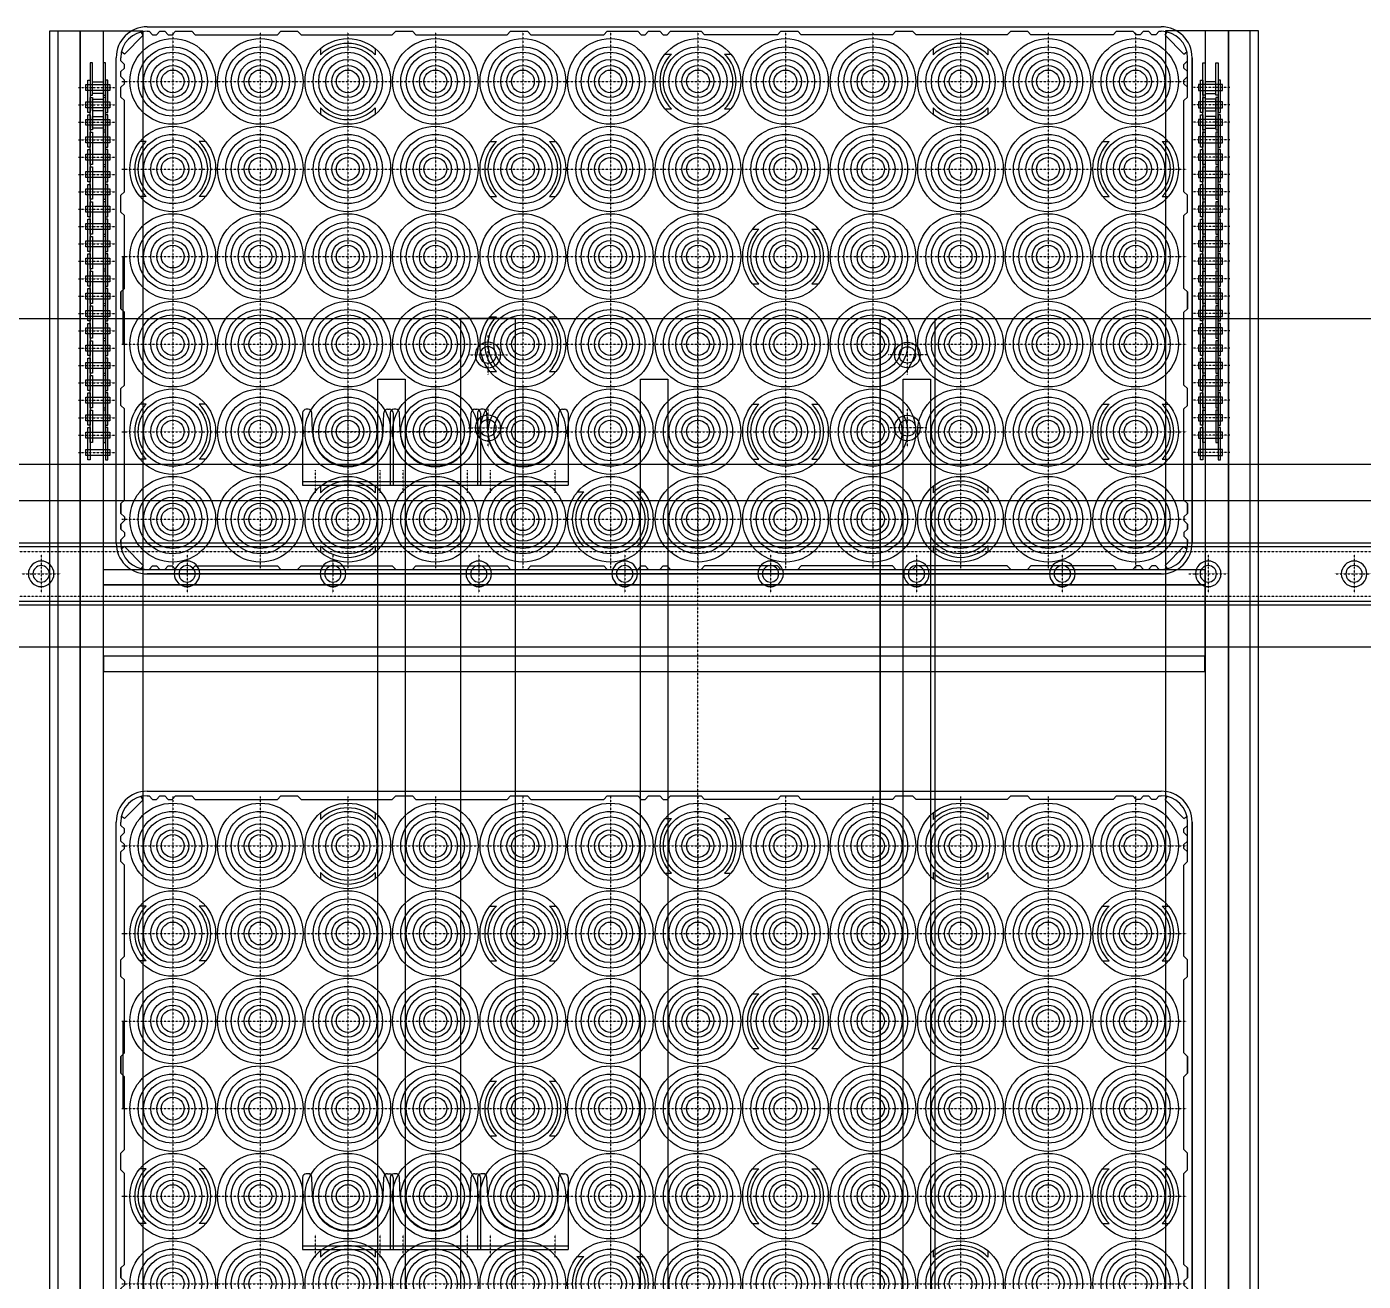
# Model space of a CAD drawing. Header units: inches. Extents: x 185496 to 352137, y 107182 to 179410.
# Drawn here: x 233149 to 233882, y 162472 to 163160 of the extents above; entities that cross this region are included whole.
import ezdxf

# ---------------------------------------------------------------- set-up
doc = ezdxf.new("R2010")
doc.units = ezdxf.units.IN
doc.header["$MEASUREMENT"] = 0
doc.linetypes.add('Ax-B-comp-B1-$0$TRAZOS', pattern=[0.75, 0.5, -0.25])
doc.linetypes.add('CENTER', pattern=[2, 1.25, -0.25, 0.25, -0.25])

# ---------------------------------------------------------------- blocks, each defined once
blk = doc.blocks.new('*U35')
at = {"color": 1, "linetype": 'CENTER', "ltscale": 0.01}
for p, q in [((0, 27.08), (0, -27.08)), ((-27.91, 0), (27.91, 0))]:
    blk.add_line(p, q, dxfattribs=at)
at = {"lineweight": 30}
for radius in [23.47, 18.96, 15.98, 12.1, 8.76, 6.26]:
    blk.add_circle((0, 0), radius, dxfattribs=at)
blk = doc.blocks.new('*U36')
at = {"color": 0, "linetype": 'ByBlock', "lineweight": -2, "transparency": 16777216}
for p in [(0, 240), (48, 240), (96, 240), (144, 240), (192, 240), (240, 240), (288, 240), (336, 240), (384, 240), (432, 240), (480, 240), (528, 240), (0, 192), (48, 192), (96, 192), (144, 192), (192, 192), (240, 192), (288, 192), (336, 192), (384, 192), (432, 192), (480, 192), (528, 192), (0, 144), (48, 144), (96, 144), (144, 144), (192, 144), (240, 144), (288, 144), (336, 144), (384, 144), (432, 144), (480, 144), (528, 144), (0, 96), (48, 96), (96, 96), (144, 96), (192, 96), (240, 96), (288, 96), (336, 96), (384, 96), (432, 96), (480, 96), (528, 96), (0, 48), (48, 48), (96, 48), (144, 48), (192, 48), (240, 48), (288, 48), (336, 48), (384, 48), (432, 48), (480, 48), (528, 48), (0, 0), (48, 0), (96, 0), (144, 0), (192, 0), (240, 0), (288, 0), (336, 0), (384, 0), (432, 0), (480, 0), (528, 0)]:
    blk.add_blockref('*U35', p, dxfattribs=at)
blk = doc.blocks.new('*U33')
at = {"color": 1, "linetype": 'CENTER', "ltscale": 0.01}
for p, q in [((0, 31.05), (0, -31.05)), ((-24.55, 6.73), (24.55, 6.73))]:
    blk.add_line(p, q, dxfattribs=at)
at = {"lineweight": 30}
for p, q in [((-24.8, 17), (-24.8, -22.55)), ((-21.72, 19), (-22.8, 19)), ((-19.29, 6.73), (-19.72, 17.08)), ((19.29, 6.73), (19.72, 17.08)), ((21.72, 19), (22.8, 19)), ((24.8, 17), (24.8, -22.55)), ((-24.8, -20.55), (24.8, -20.55)), ((-24.8, -22.55), (24.8, -22.55))]:
    blk.add_line(p, q, dxfattribs=at)
at = {"color": 1, "linetype": 'CENTER', "ltscale": 0.005}
for p, q in [((-17.68, -26.75), (-17.68, -14.36)), ((17.68, -26.75), (17.68, -14.36))]:
    blk.add_line(p, q, dxfattribs=at)
at = {"lineweight": 30}
for centre, radius, start, end in [((-22.8, 17), 2, 90, 180), ((-21.72, 17), 2, 2.38829, 90), ((21.72, 17), 2, 90, 177.61171), ((22.8, 17), 2, 360, 90), ((0, 6.73), 19.29, 180, 0)]:
    blk.add_arc(centre, radius, start, end, dxfattribs=at)
blk = doc.blocks.new('*U34')
at = {"color": 0, "linetype": 'ByBlock', "lineweight": -2, "transparency": 16777216}
for p in [(0, 0), (48, 0), (96, 0)]:
    blk.add_blockref('*U33', p, dxfattribs=at)
blk = doc.blocks.new('TGHGFHR')
at = {"lineweight": 30}
for p, q in [((38664.76, 23377.4), (38654.49, 23367.09)), ((38664.76, 23377.4), (38663.73, 23379.2)), ((39225.2, 23377.4), (39226.22, 23379.2)), ((39225.2, 23377.4), (39235.47, 23367.09)), ((38654.49, 23367.09), (38652.83, 23368.26)), ((39235.47, 23367.09), (39237.13, 23368.26)), ((39237.48, 23348.85), (39237.48, 23363.33)), ((38654.49, 23097.03), (38652.83, 23095.86)), ((38664.76, 23086.73), (38654.49, 23097.03)), ((39225.2, 23086.73), (39235.47, 23097.03)), ((39235.47, 23097.03), (39237.13, 23095.86)), ((38664.76, 23086.73), (38663.73, 23084.92)), ((38941.88, 23084.56), (38948.07, 23084.56)), ((39225.2, 23086.73), (39226.22, 23084.92))]:
    blk.add_line(p, q, dxfattribs=at)
for p, q in [((38941.88, 23379.56), (38948.07, 23379.56)), ((38653.53, 23256.06), (38653.53, 23208.06)), ((38652.48, 23236.67), (38652.48, 23227.46)), ((39237.48, 23236.67), (39237.48, 23227.46))]:
    blk.add_line(p, q)
at = {"color": 4, "lineweight": 30}
for p, q in [((38761.98, 23370.11), (38761.98, 23366.6)), ((38791.98, 23370.11), (38791.98, 23366.6)), ((38950.93, 23367.06), (38954.44, 23367.06)), ((38983.52, 23367.06), (38987.03, 23367.06)), ((39097.98, 23370.11), (39097.98, 23366.6)), ((39127.98, 23370.11), (39127.98, 23366.6)), ((38761.98, 23337.52), (38761.98, 23334.01)), ((38791.98, 23337.52), (38791.98, 23334.01)), ((38950.93, 23337.06), (38954.44, 23337.06)), ((38983.52, 23337.06), (38987.03, 23337.06)), ((39097.98, 23337.52), (39097.98, 23334.01)), ((39127.98, 23337.52), (39127.98, 23334.01)), ((38666.44, 23319.06), (38662.93, 23319.06)), ((38699.03, 23319.06), (38695.52, 23319.06)), ((38854.93, 23319.06), (38858.44, 23319.06)), ((38887.52, 23319.06), (38891.03, 23319.06)), ((39190.93, 23319.06), (39194.44, 23319.06)), ((39223.52, 23319.06), (39227.03, 23319.06)), ((38666.44, 23289.06), (38662.93, 23289.06)), ((38699.03, 23289.06), (38695.52, 23289.06)), ((38854.93, 23289.06), (38858.44, 23289.06)), ((38887.52, 23289.06), (38891.03, 23289.06)), ((39190.93, 23289.06), (39194.44, 23289.06)), ((39223.52, 23289.06), (39227.03, 23289.06)), ((38998.93, 23271.06), (39002.44, 23271.06)), ((39031.52, 23271.06), (39035.03, 23271.06)), ((38998.93, 23241.06), (39002.44, 23241.06)), ((39031.52, 23241.06), (39035.03, 23241.06)), ((38854.93, 23223.06), (38858.44, 23223.06)), ((38887.52, 23223.06), (38891.03, 23223.06)), ((38854.93, 23193.06), (38858.44, 23193.06)), ((38887.52, 23193.06), (38891.03, 23193.06)), ((38666.44, 23175.06), (38662.93, 23175.06)), ((38699.03, 23175.06), (38695.52, 23175.06)), ((38998.93, 23175.06), (39002.44, 23175.06)), ((39031.52, 23175.06), (39035.03, 23175.06)), ((39190.93, 23175.06), (39194.44, 23175.06)), ((39223.52, 23175.06), (39227.03, 23175.06)), ((38666.44, 23145.06), (38662.93, 23145.06)), ((38699.03, 23145.06), (38695.52, 23145.06)), ((38998.93, 23145.06), (39002.44, 23145.06)), ((39031.52, 23145.06), (39035.03, 23145.06)), ((39190.93, 23145.06), (39194.44, 23145.06)), ((39223.52, 23145.06), (39227.03, 23145.06)), ((38761.98, 23130.11), (38761.98, 23126.6)), ((38791.98, 23130.11), (38791.98, 23126.6)), ((38902.93, 23127.06), (38906.44, 23127.06)), ((38935.52, 23127.06), (38939.03, 23127.06)), ((39097.98, 23130.11), (39097.98, 23126.6)), ((39127.98, 23130.11), (39127.98, 23126.6)), ((38761.98, 23097.52), (38761.98, 23094.01)), ((38791.98, 23097.52), (38791.98, 23094.01)), ((38902.93, 23097.06), (38906.44, 23097.06)), ((38935.52, 23097.06), (38939.03, 23097.06)), ((39097.98, 23097.52), (39097.98, 23094.01)), ((39127.98, 23097.52), (39127.98, 23094.01))]:
    blk.add_line(p, q, dxfattribs=at)
at = {"lineweight": 30}
for points in [[(38666.94, 23382.06), (39223.01, 23382.06)], [(38666.94, 23379.56), (38668.02, 23379.56)], [(38668.02, 23379.56), (38669.91, 23377.56), (38671.99, 23377.56), (38673.89, 23379.56)], [(38673.89, 23379.56), (38676.63, 23379.56)], [(38676.63, 23379.56), (38678.52, 23377.56), (38680.6, 23377.56), (38682.5, 23379.56)], [(38682.5, 23379.56), (38691.45, 23379.56)], [(38691.45, 23379.56), (38693.34, 23377.56), (38738.34, 23377.56), (38740.24, 23379.56)], [(38740.24, 23379.56), (38749.45, 23379.56)], [(38749.45, 23379.56), (38751.34, 23377.56), (38801.34, 23377.56), (38803.24, 23379.56)], [(38803.24, 23379.56), (38812.45, 23379.56)], [(38812.45, 23379.56), (38814.34, 23377.56), (38864.34, 23377.56), (38866.24, 23379.56)], [(38866.24, 23379.56), (38875.45, 23379.56)], [(38875.45, 23379.56), (38877.34, 23377.56), (38917.34, 23377.56), (38919.24, 23379.56)], [(38919.24, 23379.56), (38936.01, 23379.56)], [(38936.01, 23379.56), (38937.91, 23377.56), (38939.99, 23377.56), (38941.88, 23379.56)], [(38941.88, 23379.56), (38948.07, 23379.56)], [(38948.07, 23379.56), (38949.97, 23377.56), (38952.04, 23377.56), (38953.94, 23379.56)], [(38953.94, 23379.56), (38970.71, 23379.56)], [(39014.5, 23379.56), (39012.61, 23377.56), (38972.61, 23377.56), (38970.71, 23379.56)], [(39014.5, 23379.56), (39023.71, 23379.56)], [(39077.5, 23379.56), (39075.61, 23377.56), (39025.61, 23377.56), (39023.71, 23379.56)], [(39077.5, 23379.56), (39086.71, 23379.56)], [(39140.5, 23379.56), (39138.61, 23377.56), (39088.61, 23377.56), (39086.71, 23379.56)], [(39140.5, 23379.56), (39149.71, 23379.56)], [(39198.5, 23379.56), (39196.61, 23377.56), (39151.61, 23377.56), (39149.71, 23379.56)], [(39198.5, 23379.56), (39207.45, 23379.56)], [(39213.32, 23379.56), (39211.43, 23377.56), (39209.35, 23377.56), (39207.45, 23379.56)], [(39213.32, 23379.56), (39216.07, 23379.56)], [(39221.93, 23379.56), (39220.04, 23377.56), (39217.96, 23377.56), (39216.07, 23379.56)], [(39221.93, 23379.56), (39223.01, 23379.56)], [(38649.98, 23099.03), (38649.98, 23365.09)], [(38652.48, 23363.33), (38652.48, 23365.09)], [(38652.48, 23357.46), (38654.48, 23359.35), (38654.48, 23361.43), (38652.48, 23363.33)], [(39237.48, 23357.46), (39235.48, 23359.35), (39235.48, 23361.43), (39237.48, 23363.33)], [(39237.48, 23363.33), (39237.48, 23365.09)], [(39239.98, 23365.09), (39239.98, 23099.03)], [(39239.98, 23099.03), (39239.98, 23365.09)], [(38652.48, 23354.72), (38652.48, 23357.46)], [(38652.48, 23354.72), (38652.48, 23357.46)], [(38652.48, 23348.85), (38654.48, 23350.74), (38654.48, 23352.82), (38652.48, 23354.72)], [(39237.48, 23348.85), (39235.48, 23350.74), (39235.48, 23352.82), (39237.48, 23354.72)], [(39237.48, 23354.72), (39237.48, 23357.46)], [(39237.48, 23354.72), (39237.48, 23357.46)], [(38652.48, 23343.46), (38652.48, 23348.85)], [(38652.48, 23347.77), (38652.48, 23348.85)], [(39237.48, 23343.46), (39237.48, 23348.85)], [(39237.48, 23347.77), (39237.48, 23348.85)], [(38652.48, 23289.67), (38654.48, 23291.56), (38654.48, 23341.56), (38652.48, 23343.46)], [(39237.48, 23289.67), (39235.48, 23291.56), (39235.48, 23341.56), (39237.48, 23343.46)], [(38652.48, 23280.46), (38652.48, 23289.67)], [(39237.48, 23280.46), (39237.48, 23289.67)], [(38652.48, 23236.67), (38654.48, 23238.56), (38654.48, 23278.56), (38652.48, 23280.46)], [(39237.48, 23236.67), (39235.48, 23238.56), (39235.48, 23278.56), (39237.48, 23280.46)], [(38652.48, 23227.46), (38652.48, 23236.67)], [(39237.48, 23227.46), (39237.48, 23236.67)], [(38652.48, 23183.67), (38654.48, 23185.56), (38654.48, 23225.56), (38652.48, 23227.46)], [(39237.48, 23183.67), (39235.48, 23185.56), (39235.48, 23225.56), (39237.48, 23227.46)], [(38652.48, 23174.46), (38652.48, 23183.67)], [(39237.48, 23174.46), (39237.48, 23183.67)], [(38652.48, 23120.67), (38654.48, 23122.56), (38654.48, 23172.56), (38652.48, 23174.46)], [(39237.48, 23120.67), (39235.48, 23122.56), (39235.48, 23172.56), (39237.48, 23174.46)], [(38652.48, 23115.28), (38652.48, 23120.67)], [(38652.48, 23120.67), (38652.48, 23115.28)], [(39237.48, 23115.28), (39237.48, 23120.67)], [(39237.48, 23120.67), (39237.48, 23115.28)], [(38652.48, 23116.35), (38652.48, 23115.28)], [(38652.48, 23115.28), (38654.48, 23113.38), (38654.48, 23111.3), (38652.48, 23109.41)], [(39237.48, 23115.28), (39235.48, 23113.38), (39235.48, 23111.3), (39237.48, 23109.41)], [(39237.48, 23116.35), (39237.48, 23115.28)], [(38652.48, 23106.66), (38652.48, 23109.41)], [(38652.48, 23109.41), (38652.48, 23106.66)], [(38652.48, 23109.41), (38652.48, 23106.66)], [(38652.48, 23106.66), (38654.48, 23104.77), (38654.48, 23102.69), (38652.48, 23100.8)], [(39237.48, 23106.66), (39235.48, 23104.77), (39235.48, 23102.69), (39237.48, 23100.8)], [(39237.48, 23106.66), (39237.48, 23109.41)], [(39237.48, 23109.41), (39237.48, 23106.66)], [(39237.48, 23109.41), (39237.48, 23106.66)], [(38652.48, 23099.03), (38652.48, 23100.8)], [(38652.48, 23100.8), (38652.48, 23099.03)], [(39237.48, 23099.03), (39237.48, 23100.8)], [(39237.48, 23100.8), (39237.48, 23099.03)], [(38666.94, 23084.56), (38668.02, 23084.56)], [(39223.01, 23082.06), (38666.94, 23082.06)], [(38666.94, 23082.06), (39223.01, 23082.06)], [(38668.02, 23084.56), (38669.91, 23086.56), (38671.99, 23086.56), (38673.89, 23084.56)], [(38673.89, 23084.56), (38676.63, 23084.56)], [(38676.63, 23084.56), (38678.52, 23086.56), (38680.6, 23086.56), (38682.5, 23084.56)], [(38682.5, 23084.56), (38691.45, 23084.56)], [(38691.45, 23084.56), (38693.34, 23086.56), (38738.34, 23086.56), (38740.24, 23084.56)], [(38740.24, 23084.56), (38749.45, 23084.56)], [(38749.45, 23084.56), (38751.34, 23086.56), (38801.34, 23086.56), (38803.24, 23084.56)], [(38803.24, 23084.56), (38812.45, 23084.56)], [(38812.45, 23084.56), (38814.34, 23086.56), (38864.34, 23086.56), (38866.24, 23084.56)], [(38866.24, 23084.56), (38875.45, 23084.56)], [(38875.45, 23084.56), (38877.34, 23086.56), (38917.34, 23086.56), (38919.24, 23084.56)], [(38919.24, 23084.56), (38936.01, 23084.56)], [(38936.01, 23084.56), (38937.91, 23086.56), (38939.99, 23086.56), (38941.88, 23084.56)], [(38941.88, 23084.56), (38948.07, 23084.56)], [(38948.07, 23084.56), (38949.97, 23086.56), (38952.04, 23086.56), (38953.94, 23084.56)], [(38953.94, 23084.56), (38970.71, 23084.56)], [(39014.5, 23084.56), (39012.61, 23086.56), (38972.61, 23086.56), (38970.71, 23084.56)], [(39014.5, 23084.56), (39023.71, 23084.56)], [(39077.5, 23084.56), (39075.61, 23086.56), (39025.61, 23086.56), (39023.71, 23084.56)], [(39077.5, 23084.56), (39086.71, 23084.56)], [(39140.5, 23084.56), (39138.61, 23086.56), (39088.61, 23086.56), (39086.71, 23084.56)], [(39140.5, 23084.56), (39149.71, 23084.56)], [(39198.5, 23084.56), (39196.61, 23086.56), (39151.61, 23086.56), (39149.71, 23084.56)], [(39198.5, 23084.56), (39207.45, 23084.56)], [(39213.32, 23084.56), (39211.43, 23086.56), (39209.35, 23086.56), (39207.45, 23084.56)], [(39213.32, 23084.56), (39216.07, 23084.56)], [(39221.93, 23084.56), (39220.04, 23086.56), (39217.96, 23086.56), (39216.07, 23084.56)], [(39221.93, 23084.56), (39223.01, 23084.56)]]:
    blk.add_lwpolyline(points, dxfattribs=at)
for centre, radius, start, end in [((38666.94, 23365.09), 16.97, 90, 180), ((39223.01, 23365.09), 16.97, 0, 90), ((38666.94, 23365.09), 14.47, 90, 180), ((39223.01, 23365.09), 14.47, 0, 90), ((38666.94, 23099.03), 16.97, 180, 270), ((38666.94, 23099.03), 14.47, 180, 270), ((39223.01, 23099.03), 14.47, 270, 0), ((39223.01, 23099.03), 16.97, 270, 0)]:
    blk.add_arc(centre, radius, start, end, dxfattribs=at)
at = {"color": 4, "lineweight": 30}
for centre, start, end in [((38776.98, 23352.06), 44.1083, 135.8917), ((38968.98, 23352.06), 134.1083, 225.8917), ((38968.98, 23352.06), 314.1083, 45.8917), ((39112.98, 23352.06), 44.1083, 135.8917), ((38776.98, 23352.06), 224.1083, 315.8917), ((39112.98, 23352.06), 224.1083, 315.8917), ((38680.98, 23304.06), 134.1083, 225.8917), ((38680.98, 23304.06), 314.1083, 45.8917), ((38872.98, 23304.06), 134.1083, 225.8917), ((38872.98, 23304.06), 314.1083, 45.8917), ((39208.98, 23304.06), 134.1083, 225.8917), ((39208.98, 23304.06), 314.1083, 45.8917), ((39016.98, 23256.06), 134.1083, 225.8917), ((39016.98, 23256.06), 314.1083, 45.8917), ((38872.98, 23208.06), 134.1083, 225.8917), ((38872.98, 23208.06), 314.1083, 45.8917), ((38680.98, 23160.06), 134.1083, 225.8917), ((38680.98, 23160.06), 314.1083, 45.8917), ((39016.98, 23160.06), 134.1083, 225.8917), ((39016.98, 23160.06), 314.1083, 45.8917), ((39208.98, 23160.06), 134.1083, 225.8917), ((39208.98, 23160.06), 314.1083, 45.8917), ((38776.98, 23112.06), 44.1083, 135.8917), ((39112.98, 23112.06), 44.1083, 135.8917), ((38920.98, 23112.06), 134.1083, 225.8917), ((38920.98, 23112.06), 314.1083, 45.8917), ((38776.98, 23112.06), 224.1083, 315.8917), ((39112.98, 23112.06), 224.1083, 315.8917)]:
    blk.add_arc(centre, 20.89, start, end, dxfattribs=at)
for name, p in [('*U36', (38680.98, 23112.06)), ('*U34', (38776.98, 23153.35))]:
    blk.add_blockref(name, p)
blk = doc.blocks.new('*U104')
at = {"rotation": 90}
blk.add_blockref('TGHGFHR', (23232.06, -38944.98), dxfattribs=at)
blk = doc.blocks.new('*U103')
at = {"color": 0, "linetype": 'ByBlock', "lineweight": -2, "transparency": 16777216}
for p in [(0, 0), (419.1, 0)]:
    blk.add_blockref('*U104', p, dxfattribs=at)
blk = doc.blocks.new('*U94')
for points in [[(-4.16, -4.1), (-4.16, 13.62), (-2.86, 13.62), (-2.86, -4.1)], [(4.16, -4.1), (4.16, 13.62), (2.86, 13.62), (2.86, -4.1)], [(-5.46, -13.62), (-5.46, 4.1), (-4.16, 4.1), (-4.16, -13.62)], [(5.46, -13.62), (5.46, 4.1), (4.16, 4.1), (4.16, -13.62)]]:
    blk.add_lwpolyline(points, close=True)
blk = doc.blocks.new('*U93')
at = {"color": 0, "linetype": 'ByBlock', "lineweight": -2, "transparency": 16777216}
for p in [(0, 0), (0, -19.05), (0, -38.1), (0, -57.15), (0, -76.2), (0, -95.25), (0, -114.3), (0, -133.35), (0, -152.4), (0, -171.45)]:
    blk.add_blockref('*U94', p, dxfattribs=at)
blk = doc.blocks.new('*U126')
at = {"color": 1, "linetype": 'CENTER', "ltscale": 0.005}
blk.add_line((-9.94, 0), (9.94, 0), dxfattribs=at)
blk.add_lwpolyline([(-5.94, -1.64), (-5.94, 1.64), (7.21, 1.64), (7.21, -1.64)], close=True)
blk = doc.blocks.new('*U125')
at = {"color": 0, "linetype": 'ByBlock', "lineweight": -2, "transparency": 16777216}
for p in [(0, 0), (0, -9.525), (0, -19.05), (0, -28.575), (0, -38.1), (0, -47.625), (0, -57.15), (0, -66.675), (0, -76.2), (0, -85.725), (0, -95.25), (0, -104.775), (0, -114.3), (0, -123.825), (0, -133.35), (0, -142.875), (0, -152.4), (0, -161.925), (0, -171.45), (0, -180.975)]:
    blk.add_blockref('*U126', p, dxfattribs=at)
blk = doc.blocks.new('*U124')
for points in [[(-301.92, 28), (301.92, 28), (301.92, 19.5), (-301.92, 19.5)], [(-301.92, 19.5), (301.92, 19.5), (301.92, -19.5), (-301.92, -19.5)], [(-301.92, -28), (301.92, -28), (301.92, -19.5), (-301.92, -19.5)]]:
    blk.add_lwpolyline(points, close=True)
blk = doc.blocks.new('*U123')
at = {"color": 0, "linetype": 'ByBlock', "lineweight": -2, "transparency": 16777216}
blk.add_blockref('*U124', (0, 0), dxfattribs=at)
blk = doc.blocks.new('*U122')
for points in [[(-4.16, -4.1), (-4.16, 13.62), (-2.86, 13.62), (-2.86, -4.1)], [(4.16, -4.1), (4.16, 13.62), (2.86, 13.62), (2.86, -4.1)], [(-5.46, -13.62), (-5.46, 4.1), (-4.16, 4.1), (-4.16, -13.62)], [(5.46, -13.62), (5.46, 4.1), (4.16, 4.1), (4.16, -13.62)]]:
    blk.add_lwpolyline(points, close=True)
blk = doc.blocks.new('*U121')
at = {"color": 0, "linetype": 'ByBlock', "lineweight": -2, "transparency": 16777216}
for p in [(0, 0), (0, -19.05), (0, -38.1), (0, -57.15), (0, -76.2), (0, -95.25), (0, -114.3), (0, -133.35), (0, -152.4), (0, -171.45)]:
    blk.add_blockref('*U122', p, dxfattribs=at)
blk = doc.blocks.new('*U120')
at = {"color": 1, "linetype": 'CENTER', "ltscale": 0.005}
blk.add_line((-9.94, 0), (9.94, 0), dxfattribs=at)
blk.add_lwpolyline([(-5.94, -1.64), (-5.94, 1.64), (7.21, 1.64), (7.21, -1.64)], close=True)
blk = doc.blocks.new('*U119')
at = {"color": 0, "linetype": 'ByBlock', "lineweight": -2, "transparency": 16777216}
for p in [(0, 0), (0, -9.525), (0, -19.05), (0, -28.575), (0, -38.1), (0, -47.625), (0, -57.15), (0, -66.675), (0, -76.2), (0, -85.725), (0, -95.25), (0, -104.775), (0, -114.3), (0, -123.825), (0, -133.35), (0, -142.875), (0, -152.4), (0, -161.925), (0, -171.45), (0, -180.975)]:
    blk.add_blockref('*U120', p, dxfattribs=at)
blk = doc.blocks.new('*U51')
at = {"color": 1, "linetype": 'CENTER', "ltscale": 0.01}
for p, q in [((0, 10.63), (0, -10.63)), ((10.63, 0), (-10.63, 0))]:
    blk.add_line(p, q, dxfattribs=at)
for radius in [7, 4.5]:
    blk.add_circle((0, 0), radius)
blk = doc.blocks.new('*U52')
at = {"color": 0, "linetype": 'ByBlock', "lineweight": -2, "transparency": 16777216}
for p in [(0, 0), (80, 0), (160, 0), (240, 0), (320, 0), (400, 0), (480, 0), (560, 0), (640, 0), (720, 0), (800, 0), (880, 0), (960, 0), (1040, 0), (1120, 0), (1200, 0), (1280, 0), (1360, 0), (1440, 0), (1520, 0)]:
    blk.add_blockref('*U51', p, dxfattribs=at)
blk = doc.blocks.new('*U57')
at = {"color": 1, "linetype": 'CENTER', "ltscale": 0.01}
for p, q in [((0, 10.63), (0, -10.63)), ((10.63, 0), (-10.63, 0))]:
    blk.add_line(p, q, dxfattribs=at)
for radius in [7, 4.5]:
    blk.add_circle((0, 0), radius)
blk = doc.blocks.new('*U58')
at = {"color": 0, "linetype": 'ByBlock', "lineweight": -2, "transparency": 16777216}
for p in [(0, 0), (40, 0)]:
    blk.add_blockref('*U57', p, dxfattribs=at)
blk = doc.blocks.new('*U59')
at = {"color": 1, "linetype": 'CENTER', "ltscale": 0.01}
for p, q in [((0, 10.63), (0, -10.63)), ((10.63, 0), (-10.63, 0))]:
    blk.add_line(p, q, dxfattribs=at)
for radius in [7, 4.5]:
    blk.add_circle((0, 0), radius)
blk = doc.blocks.new('*U60')
at = {"color": 0, "linetype": 'ByBlock', "lineweight": -2, "transparency": 16777216}
for p in [(0, 0), (40, 0)]:
    blk.add_blockref('*U59', p, dxfattribs=at)
blk = doc.blocks.new('FGBGFHGTR')
for p, q in [((53426.56, 18707.62), (53426.56, 16959.7)), ((53428.54, 18707.62), (53428.54, 16959.7)), ((53458.58, 18707.62), (53458.58, 16959.7)), ((53460.56, 18707.62), (53460.56, 16959.7))]:
    blk.add_line(p, q)
at = {"color": 3, "linetype": 'Ax-B-comp-B1-$0$TRAZOS', "ltscale": 0.005}
for p, q in [((53431.37, 18707.62), (53431.37, 16959.7)), ((53455.75, 18707.62), (53455.75, 16959.7))]:
    blk.add_line(p, q, dxfattribs=at)
at = {"color": 1, "linetype": 'CENTER', "ltscale": 0.05}
blk.add_line((52108.2, 17945.46), (53583.56, 17945.46), dxfattribs=at)
for points in [[(53583.56, 16824.7), (53503.56, 16824.7), (53503.56, 19066.22), (53583.56, 19066.22)], [(53403.56, 16959.7), (53483.56, 16959.7), (53483.56, 18931.22), (53403.56, 18931.22)], [(52108.2, 18045.46), (53583.56, 18045.46), (53583.56, 18075.46), (52108.2, 18075.46)], [(52108.2, 18045.46), (53583.56, 18045.46), (53583.56, 17845.46), (52108.2, 17845.46)], [(52108.2, 17845.46), (53583.56, 17845.46), (53583.56, 17815.46), (52108.2, 17815.46)]]:
    blk.add_lwpolyline(points, close=True)
at = {"xscale": -1, "rotation": 270}
blk.add_blockref('*U52', (53443.56, 17105.51), dxfattribs=at)
at = {"xscale": -1}
blk.add_blockref('*U58', (53563.56, 18060.46), dxfattribs=at)
at = {"rotation": 180}
blk.add_blockref('*U60', (53563.56, 17830.46), dxfattribs=at)
blk = doc.blocks.new('A$C692A75FB')
at = {"color": 1, "linetype": 'CENTER', "ltscale": 0.005}
for p, q in [((943.15, 3451.74), (963.04, 3451.74)), ((1574.48, 3451.74), (1554.59, 3451.74)), ((943.15, 3442.21), (963.04, 3442.21)), ((1574.48, 3442.21), (1554.59, 3442.21))]:
    blk.add_line(p, q, dxfattribs=at)
for points in [[(927.44, 6477.55), (927.44, 3411.08), (978.44, 3411.08), (978.44, 6477.55)], [(931.95, 6477.55), (931.95, 3411.08), (943.95, 3411.08), (943.95, 6477.55)], [(943.95, 6477.55), (943.95, 3411.08), (956.59, 3411.08), (956.59, 6477.55)], [(1590.19, 6477.55), (1590.19, 3411.08), (1539.19, 3411.08), (1539.19, 6477.55)], [(1573.68, 6477.55), (1573.68, 3411.08), (1561.03, 3411.08), (1561.03, 6477.55)], [(1585.68, 6477.55), (1585.68, 3411.08), (1573.68, 3411.08), (1573.68, 6477.55)]]:
    blk.add_lwpolyline(points)
for points in [[(1122.31, 3602.09), (1122.31, 6229.15), (1107.31, 6229.15), (1107.31, 3602.09)], [(1266.31, 3602.09), (1266.31, 6229.15), (1251.31, 6229.15), (1251.31, 3602.09)], [(1410.31, 3602.09), (1410.31, 6229.15), (1395.31, 6229.15), (1395.31, 3602.09)], [(950.87, 3464.44), (950.87, 3458.09), (956.59, 3458.09), (956.59, 3464.44)], [(1566.75, 3464.44), (1566.75, 3458.09), (1561.03, 3458.09), (1561.03, 3464.44)], [(947.16, 3453.38), (947.16, 3450.1), (960.31, 3450.1), (960.31, 3453.38)], [(948.27, 3455.84), (948.27, 3438.11), (949.57, 3438.11), (949.57, 3455.84)], [(950.87, 3454.91), (950.87, 3448.56), (956.59, 3448.56), (956.59, 3454.91)], [(959.19, 3455.84), (959.19, 3438.11), (957.89, 3438.11), (957.89, 3455.84)], [(1570.47, 3453.38), (1570.47, 3450.1), (1557.32, 3450.1), (1557.32, 3453.38)], [(1558.43, 3455.84), (1558.43, 3438.11), (1559.73, 3438.11), (1559.73, 3455.84)], [(1566.75, 3454.91), (1566.75, 3448.56), (1561.03, 3448.56), (1561.03, 3454.91)], [(1569.35, 3455.84), (1569.35, 3438.11), (1568.05, 3438.11), (1568.05, 3455.84)], [(950.87, 3446.31), (950.87, 3428.59), (949.57, 3428.59), (949.57, 3446.31)], [(950.87, 3445.39), (950.87, 3439.04), (956.59, 3439.04), (956.59, 3445.39)], [(957.89, 3446.31), (957.89, 3428.59), (956.59, 3428.59), (956.59, 3446.31)], [(1559.73, 3446.31), (1559.73, 3428.59), (1561.03, 3428.59), (1561.03, 3446.31)], [(1566.75, 3445.39), (1566.75, 3439.04), (1561.03, 3439.04), (1561.03, 3445.39)], [(1566.75, 3446.31), (1566.75, 3428.59), (1568.05, 3428.59), (1568.05, 3446.31)], [(947.16, 3443.85), (947.16, 3440.57), (960.31, 3440.57), (960.31, 3443.85)], [(1570.47, 3443.85), (1570.47, 3440.57), (1557.32, 3440.57), (1557.32, 3443.85)]]:
    blk.add_lwpolyline(points, close=True)
at = {"extrusion": (0, 0, -1), "zscale": -1}
for name, p, rotation in [('*U123', (-1258.81, 3734.34), 180), ('*U103', (-1258.81, 3558.86), 90), ('FGBGFHGTR', (-19228.15, 57152.35), 270), ('*U125', (-953.1, 3461.26), 180), ('*U93', (-953.73, 3461.26), 180)]:
    blk.add_blockref(name, p, dxfattribs=dict(at, rotation=rotation))
at = {"rotation": 180}
for name, p in [('*U119', (1564.53, 3461.26)), ('*U121', (1563.89, 3461.26))]:
    blk.add_blockref(name, p, dxfattribs=at)

msp = doc.modelspace()

# ---------------------------------------------------------------- block references
at = {"xscale": -1, "rotation": 180}
msp.add_blockref('A$C692A75FB', (232234.6, 166568.83, 276290.76), dxfattribs=at)

doc.saveas('drawing.dxf')
